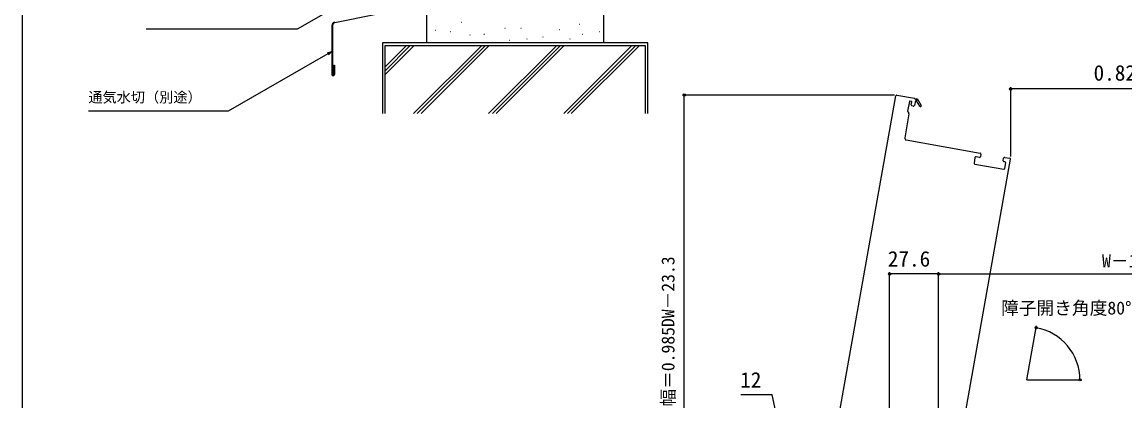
# Model space of a CAD drawing. Units: millimetres, scale not verified. Extents: x -525 to 525, y -783 to 777.
# Drawn here: x -525 to 98, y -364 to -150 of the extents above; entities that cross this region are included whole.
import ezdxf
from ezdxf.enums import TextEntityAlignment as Align

# ---------------------------------------------------------------- set-up
doc = ezdxf.new("R2010")
doc.units = ezdxf.units.MM
doc.header["$LTSCALE"] = 4
for name, color, linetype in [('0-4_YKK_12', 2, 'Continuous'), ('0-7_YKK_D', 6, 'Continuous'), ('0-8_YKK_ZWAK', 7, 'Continuous'), ('0-9_YSS_K', 3, 'Continuous'), ('0-A_YSS_KE', 3, 'Continuous')]:
    doc.layers.add(name, color=color, linetype=linetype)
doc.styles.add('ＭＳ ゴシック', font='')
doc.styles.get('ＭＳ ゴシック').set_extended_font_data('MS Gothic')

msp = doc.modelspace()

# ---------------------------------------------------------------- linework, layer by layer
at = {"layer": '0-4_YKK_12'}
for p, q in [((-80.378, -466.443), (-31.422, -191.625)), ((-30.845, -191.229), (-20.997, -192.965)), ((-23.858, -194.796), (-24.812, -200.206)), ((-22.723, -194.692), (-23.511, -194.553)), ((-22.775, -196.713), (-22.48, -195.039)), ((-21.778, -197.397), (-22.369, -197.293)), ((-17.929, -197.425), (-19.733, -194.345)), ((-24.073, -201.772), (-26.468, -215.356)), ((-24.729, -200.579), (-24.156, -201.398)), ((-25.657, -216.514), (16.197, -223.894)), ((-7.274, -454.963), (33.349, -227.399)), ((13.215, -226.414), (12.659, -229.566)), ((13.064, -230.145), (29.412, -233.027)), ((15.763, -226.356), (13.794, -226.009)), ((16.603, -224.473), (16.343, -225.95)), ((29.145, -228.208), (29.406, -226.73)), ((30.142, -228.891), (29.551, -228.787)), ((29.985, -226.325), (32.939, -226.846)), ((29.991, -232.622), (30.547, -229.47)), ((42.554, -352.037), (47.764, -322.493)), ((42.554, -352.037), (72.554, -352.037))]:
    msp.add_line(p, q, dxfattribs=at)
for points in [[(-20.094, -194.215), (-20.426, -194.336), (-20.904, -197.043), (-21.199, -196.991)], [(-20.591, -193.544), (-19.506, -193.15), (-17.239, -197.02)]]:
    msp.add_lwpolyline(points, dxfattribs=at)
for centre, radius, start, end in [((-30.932, -191.721), 0.5, 80, 170), ((-21.084, -193.458), 0.5, 350, 80), ((-23.563, -194.848), 0.3, 80, 170), ((-22.282, -196.8), 0.5, 170, 260), ((-22.775, -194.987), 0.3, 350, 80), ((-21.691, -196.904), 0.5, 260, 350), ((-19.859, -194.129), 0.25, 300.35703, 200), ((-17.584, -197.222), 0.4, 210.35703, 30.35703), ((-24.32, -200.292), 0.5, 170, 215), ((-24.565, -201.685), 0.5, 350, 35), ((-25.483, -215.53), 1, 170, 260), ((16.111, -224.386), 0.5, 350, 80), ((13.151, -229.652), 0.5, 170, 260), ((13.707, -226.501), 0.5, 80, 170), ((15.85, -225.863), 0.5, 260, 350), ((29.638, -228.295), 0.5, 170, 260), ((29.898, -226.817), 0.5, 80, 170), ((30.055, -229.384), 0.5, 350, 80), ((32.852, -227.338), 0.5, 350, 80), ((29.499, -232.535), 0.5, 260, 350)]:
    msp.add_arc(centre, radius, start, end, dxfattribs=at)
at = {"layer": '0-7_YKK_D'}
for p, q in [((33.431, -225.933), (33.431, -186.637)), ((-32.337, -191.142), (-152, -191.142)), ((-151, -443.6), (-151, -191.142)), ((234, -187.637), (33.431, -187.637)), ((-35, -556.3), (-35, -291.21)), ((-7.361, -292.21), (-35, -292.21)), ((-7.361, -454.455), (-7.361, -291.21)), ((-7.361, -454.455), (-7.361, -291.21)), ((-7.361, -292.21), (234, -292.21)), ((47.915, -321.637), (47.923, -321.591)), ((72.97, -352.037), (73.47, -352.037))]:
    msp.add_line(p, q, dxfattribs=at)
for points in [[(-302.101, -115.242), (-304.314, -116.507), (-369.681, -153.868), (-454.858, -153.868)], [(-350, -166.5), (-352.208, -167.775), (-408.514, -200.283), (-487.567, -200.283)], [(-352.55, -167.183), (-350, -166.5), (-351.867, -168.367)], [(-97, -380.6), (-101.325, -360.6), (-119.053, -360.6)]]:
    msp.add_lwpolyline(points, dxfattribs=at)
for centre in [(-151, -191.142), (33.431, -187.637), (-35, -292.21), (-7.361, -292.21), (-7.361, -292.21), (47.749, -322.576), (72.47, -352.037)]:
    msp.add_circle(centre, 0.637, dxfattribs=at)
msp.add_arc((42.554, -352.037), 29.916, 360, 80.00003, dxfattribs=at)
at = {"layer": '0-8_YKK_ZWAK'}
msp.add_line((-525, 747.4), (-525, -782.6), dxfattribs=at)
at = {"layer": '0-9_YSS_K'}
for p, q in [((-291.72, -154.433), (-291.52, -154.433)), ((-283.02, -155.189), (-282.82, -155.189)), ((-276.967, -149.893), (-276.767, -149.893)), ((-252.378, -153.298), (-252.178, -153.298)), ((-243.299, -153.298), (-243.099, -153.298)), ((-221.736, -154.054), (-221.536, -154.054)), ((-210.388, -151.028), (-210.188, -151.028)), ((-199.039, -155.189), (-198.839, -155.189)), ((-272.049, -157.081), (-271.849, -157.081)), ((-264.105, -156.702), (-263.905, -156.702)), ((-249.73, -160.107), (-249.53, -160.107)), ((-239.894, -159.35), (-239.694, -159.35)), ((-230.815, -158.216), (-230.615, -158.216)), ((-215.684, -159.35), (-215.484, -159.35)), ((-208.496, -156.702), (-208.296, -156.702)), ((-320, -201.6), (-320, -163.1)), ((-320, -163.1), (-173, -163.1)), ((-320, -179.516), (-303.584, -163.1)), ((-320, -177.394), (-305.706, -163.1)), ((-320, -175.273), (-307.827, -163.1)), ((-303.901, -201.6), (-265.401, -163.1)), ((-301.779, -201.6), (-263.279, -163.1)), ((-299.658, -201.6), (-261.158, -163.1)), ((-222.974, -163.1), (-261.474, -201.6)), ((-259.353, -201.6), (-220.853, -163.1)), ((-218.731, -163.1), (-257.231, -201.6)), ((-219.048, -201.6), (-180.548, -163.1)), ((-216.926, -201.6), (-178.426, -163.1)), ((-214.805, -201.6), (-176.305, -163.1)), ((-173, -163.1), (-173, -201.6))]:
    msp.add_line(p, q, dxfattribs=at)
at = {"layer": '0-A_YSS_KE'}
for p, q in [((-348.329, -150.218), (-301.601, -140.711)), ((-296.502, -141.6), (-296.502, -161.6)), ((-196.502, -161.6), (-196.502, -141.6)), ((-350, -151.835), (-350, -179.451)), ((-349.65, -151.835), (-349.65, -179.451)), ((-321.5, -161.6), (-321.5, -201.6)), ((-196.502, -161.6), (-296.502, -161.6)), ((-348.85, -174.201), (-348.85, -179.451)), ((-348.85, -174.201), (-348.5, -174.201)), ((-348.5, -174.201), (-348.5, -179.451))]:
    msp.add_line(p, q, dxfattribs=at)
msp.add_lwpolyline([(-171.5, -201.6), (-171.5, -161.6), (-321.5, -161.6)], dxfattribs=at)
for centre, radius, start, end in [((-348, -151.835), 2, 101.5, 180), ((-348, -151.835), 1.65, 101.5, 180), ((-349.25, -179.451), 0.75, 180, 0), ((-349.25, -179.451), 0.4, 180, 0)]:
    msp.add_arc(centre, radius, start, end, dxfattribs=at)

# ---------------------------------------------------------------- texts
at = {"layer": '0-7_YKK_D', "style": 'ＭＳ ゴシック'}
for s, height, p in [('0.826W－143.3', 8.798, (80.193, -185.637)), ('通気水切（別途）', 5.865, (-487.539, -197.045)), ('27.6', 8.798, (-36.01, -290.71)), ('W－163.6', 7.331, (84.967, -290.71)), ('12', 8.798, (-119.394, -359.1))]:
    msp.add_text(s, height=height, dxfattribs=at).set_placement(p, align=Align.BOTTOM_LEFT)
for s, rotation, p in [('ドア出幅＝0.985DW－23.3', 90, (-154.307, -397.144)), ('障子開き角度80°', 0.006, (27.993, -317.332))]:
    msp.add_text(s, height=7.331, rotation=rotation, dxfattribs=at).set_placement(p, align=Align.BOTTOM_LEFT)

doc.saveas('drawing.dxf')
